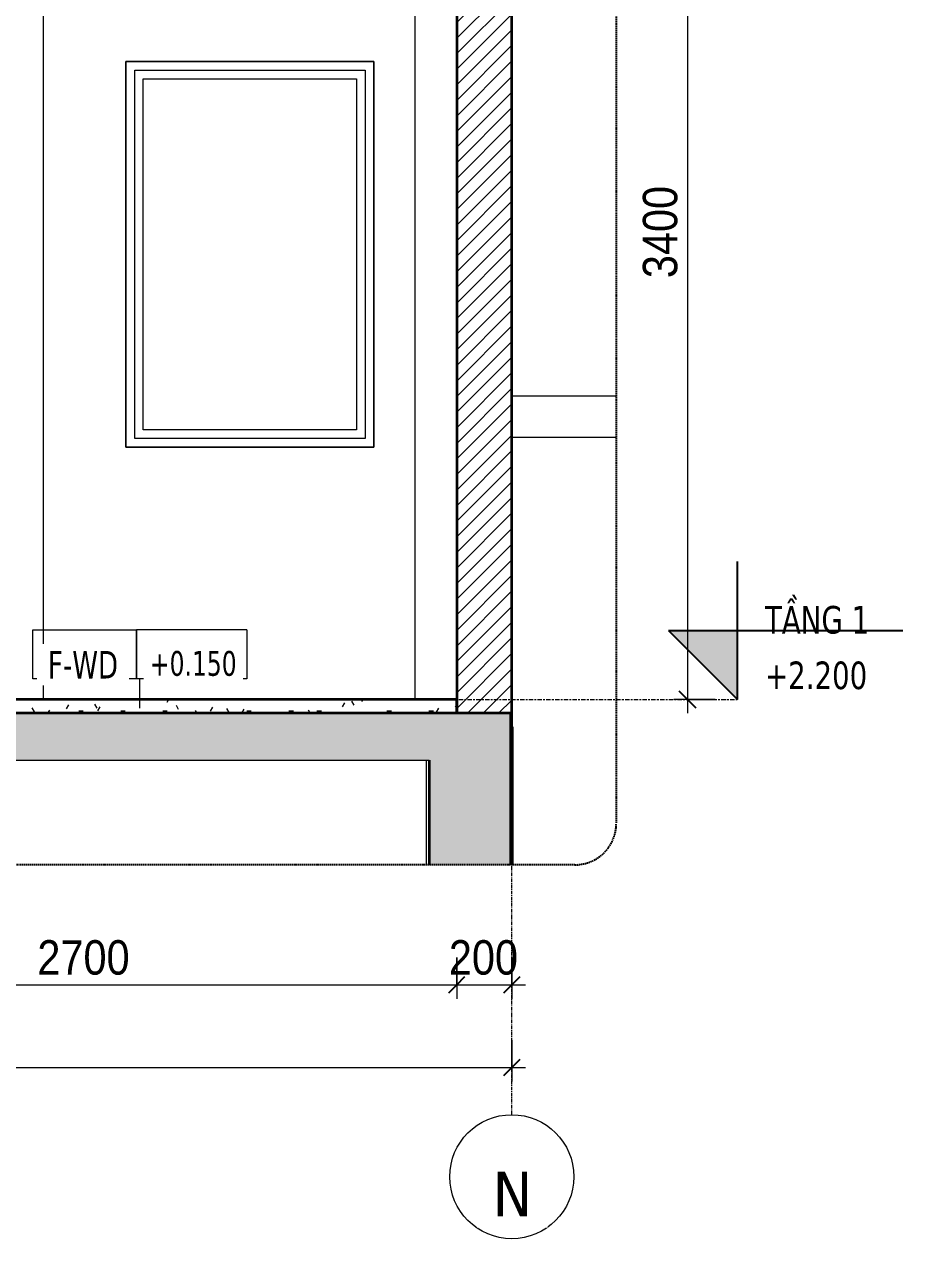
# Model space of a CAD drawing. Header units: millimetres. Extents: x 31157 to 224036, y 218 to 80529.
# Drawn here: x 93376 to 96563, y 243 to 4650 of the extents above; entities that cross this region are included whole.
import ezdxf

# ---------------------------------------------------------------- set-up
doc = ezdxf.new("R2010")
doc.units = ezdxf.units.MM
for name, pattern in [('Centre', [31.75, 6.35, -4.7625, 15.875, -4.7625]), ('Grid Line', [22.225, 12.7, -3.175, 3.175, -3.175]), ('Hidden', [7.14375, 4.7625, -2.38125])]:
    doc.linetypes.add(name, pattern=pattern)
for name, color, linetype, lineweight in [('0-5', 170, 'Continuous', 5), ('A-ANNO-DIMS', 211, 'Continuous', 9), ('A-ANNO-DIMS-50', 211, 'Continuous', 9), ('A-DETL-GENF', 92, 'Continuous', 18), ('A-DETL-GENF-4', 92, 'Hidden', 25), ('A-DETL-GENF-5', 9, 'Continuous', 18), ('A-DETL-MEDM', 33, 'Continuous', 35), ('A-DETL-THIN', 151, 'Continuous', 18), ('A-FLOR', 192, 'Continuous', 18), ('A-FLOR-FNSH-1', 250, 'Continuous', 35), ('A-FLOR-IDEN', 11, 'Continuous', 9), ('A-FLOR-LEVL', 51, 'Continuous', 9), ('A-FLOR-LEVL-1', 51, 'Continuous', 25), ('A-FLOR-LEVL-2', 51, 'Centre', 9), ('A-FLOR-PATT-1', 253, 'Continuous', 18), ('A-FLOR-PATT-4', 67, 'Continuous', 18), ('A-GLAZ', 151, 'Continuous', 18), ('A-GLAZ-4', 7, 'Continuous', 18), ('A-WALL', 113, 'Continuous', 18), ('A-WALL-5', 7, 'Continuous', 18), ('A-WALL-6', 250, 'Continuous', 35), ('A-WALL-PATT-2', 111, 'Continuous', 18), ('S-BEAM-3', 130, 'Continuous', 50), ('S-COLS-8', 7, 'Continuous', 18), ('S-GRID-1', 1, 'Grid Line', 9), ('S-GRID-IDEN', 1, 'Continuous', 9)]:
    doc.layers.add(name, color=color, linetype=linetype, lineweight=lineweight)
doc.styles.add('Tahoma', font='tahoma.ttf', dxfattribs={"width": 0.8, "height": 100})
doc.styles.add('Tahoma_1', font='tahoma.ttf', dxfattribs={"width": 0.8, "height": 90})
doc.styles.add('Tahoma_B', font='tahomabd.ttf', dxfattribs={"height": 162.5})
doc.styles.add('Tahoma_B_1', font='tahomabd.ttf', dxfattribs={"width": 0.85, "height": 100})
doc.styles.add('UTM Avo', font='', dxfattribs={"width": 0.9, "height": 125})
doc.styles.get('UTM Avo').set_extended_font_data('UTM Avo')
doc.dimstyles.new('1_Dim_chi_tiet_2_5', dxfattribs={"dimscale": 304.8, "dimtxt": 124.912619, "dimasz": 0.19685, "dimexe": 0.164042, "dimexo": 0.0625, "dimgap": 0.016404, "dimtad": 1, "dimdec": 0, "dimrnd": 5, "dimzin": 0, "dimdsep": 46, "dimtxsty": 'UTM Avo', "dimblk1": 'OBLIQUE', "dimblk2": 'OBLIQUE', "dimsah": 1, "dimcen": 0.09, "dimdle": 0.164042, "dimazin": 0, "dimtfac": 1, "dimtdec": 4, "dimtix": 1, "dimtmove": 0, "dimatfit": 3, "dimfxl": 0.328084, "dimfxlon": 1, "dimtvp": 1, "dimtolj": 1, "dimtzin": 0, "dimarcsym": 2})
pattern_1 = [(50, (71323.1, 15875), (364.368, -31.8783), [38.1, -419.1]), (355, (71323.1, 15875), (-70.486, 382.113), [30.48, -335.28]), (100.451, (71353.47, 15872.34), (293.885, 350.233), [32.38, -356.18]), (46.184, (71323.1, 15976.6), (542.158, -84.086), [57.15, -628.65]), (96.636, (71368.3, 15969.6), (474.805, 494.855), [48.57, -534.27]), (351.184, (71323.1, 15976.6), (474.81, 494.85), [45.72, -502.92]), (21, (71373.9, 15951.2), (303.2285, -204.5305), [38.1, -419.1]), (326, (71373.9, 15951.2), (123.604, 368.376), [30.48, -335.28]), (71.451, (71399.18, 15934.16), (426.834, 163.843), [32.38, -356.18]), (37.5, (71323.11, 15875), (6.1766, 169.1102), [3.353, -327.863, 3.353, -337.007, -336.55]), (37.5, (71323.11, 15875), (6.1766, 169.1102), [-671.576, 3.353, -333.197]), (7.5, (71323.1, 15875), (133.6389, 200.3615), [3.353, -190.703, 3.353, -320.243, -128.27]), (7.5, (71323.1, 15875), (133.6389, 200.3615), [-517.652, 3.353, -124.917]), (327.5, (71209.82, 15875), (271.1818, -11.4584), [3.353, -123.647, 3.353, -392.887, -525.78]), (327.5, (71209.82, 15875), (271.1818, -11.4584), [-523.24, 3.353, -522.427]), (317.5, (71159.02, 15875), (296.2585, 50.853), [3.353, -161.747, 3.353, -259.791, -373.38]), (317.5, (71159.02, 15875), (296.2585, 50.853), [-428.244, 3.353, -370.027]), (45, (71323.1, 15875), (-125.7236, 125.7236), []), (45, (71323.1, 16065.5), (-125.7236, 125.7236), [])]
pattern_2 = [(45, (88231.17, 15875), (-28.28427, 28.28427), [])]

# ---------------------------------------------------------------- blocks, each defined once
blk = doc.blocks.new('NCV_TKTC_KET CAU_rvt-5-TKCS_CĂN HỘ LOẠI 2 - MẶT CẮT 4')
at = {"layer": 'A-FLOR-PATT-1'}
h = blk.add_hatch(dxfattribs=at)
h.set_pattern_fill('FP_17', color=256, style=0, pattern_type=2)
h.set_pattern_definition(pattern_1)
h.paths.add_polyline_path([(78233.2, 1980), (78236.9, 1980), (78236.9, 2150), (78233.2, 2149.8), (78233.2, 2055.8)])
h = blk.add_hatch(dxfattribs=at)
h.set_pattern_fill('FP_17', color=256, style=0, pattern_type=2)
h.set_pattern_definition(pattern_1)
h.paths.add_polyline_path([(78233.2, 1980), (78236.9, 1980), (78236.9, 2150), (78233.2, 2149.8), (78233.2, 2055.8)])
at = {"layer": 'A-FLOR-FNSH-1'}
for p, q in [((78236.9, 2150), (78233.2, 2150)), ((78236.9, 1980), (78236.9, 2150)), ((78233.2, 1980), (78236.9, 1980))]:
    blk.add_line(p, q, dxfattribs=at)
at = {"layer": 'S-BEAM-3'}
for p, q in [((78236.9, 2100), (78233.2, 2100)), ((78236.9, 1600), (78236.9, 2100))]:
    blk.add_line(p, q, dxfattribs=at)
at = {"layer": 'S-COLS-8'}
blk.add_line((77886.9, 2200), (77886.9, 5380), dxfattribs=at)
blk = doc.blocks.new('M_Fixed - 900 x 1400-V51-TKCS_CĂN HỘ LOẠI 2 - MẶT CẮT 4')
at = {"layer": 'A-GLAZ-4'}
for p, q in [((76836.9, 4515), (76836.9, 3115)), ((77736.9, 4515), (76836.9, 4515)), ((77736.9, 3115), (77736.9, 4515)), ((76868.9, 4483), (77704.9, 4483)), ((76868.9, 3147), (76868.9, 4483)), ((76899.9, 4452), (77673.9, 4452)), ((76899.9, 3178), (76899.9, 4452)), ((77673.9, 4452), (77673.9, 3178)), ((77704.9, 4483), (77704.9, 3147)), ((77673.9, 3178), (76899.9, 3178)), ((77704.9, 3147), (76868.9, 3147)), ((76836.9, 3115), (77736.9, 3115))]:
    blk.add_line(p, q, dxfattribs=at)
blk = doc.blocks.new('NCV_TKTC_TANG 1_rvt-5-TKCS_CĂN HỘ LOẠI 2 - MẶT CẮT 4')
at = {"layer": 'A-FLOR-PATT-4'}
h = blk.add_hatch(dxfattribs=at)
h.set_pattern_fill('FP_18', color=256, style=0, pattern_type=2)
h.set_pattern_definition([(0, (71323.11, 15875), (203.2, 50.8), [16.764, -135.636, 16.764, -135.636, -812.8]), (0, (71323.11, 15875), (203.2, 50.8), [-304.8, 16.764, -288.036, 16.764, -135.636, -355.6]), (0, (71323.11, 15875), (203.2, 50.8), [-762, 16.764, -84.836, 16.764, -237.236]), (120, (71399.31, 15900.4), (-145.59409, 150.57636), [16.764, -135.636, 16.764, -135.636, -812.8]), (120, (71399.31, 15900.4), (-145.59409, 150.57636), [-304.8, 16.764, -288.036, 16.764, -135.636, -355.6]), (120, (71399.31, 15900.4), (-145.59409, 150.57636), [-762, 16.764, -84.836, 16.764, -237.236]), (240, (71424.71, 16002), (-57.60591, -201.37636), [16.764, -135.636, 16.764, -135.636, -812.8]), (240, (71424.71, 16002), (-57.60591, -201.37636), [-304.8, 16.764, -288.036, 16.764, -135.636, -355.6]), (240, (71424.71, 16002), (-57.60591, -201.37636), [-762, 16.764, -84.836, 16.764, -237.236])])
h.paths.add_polyline_path([(76336.9, 2150), (78036.9, 2150), (78036.9, 2200), (75336.9, 2200), (75336.9, 2150), (76076.9, 2150)])
at = {"layer": 'A-FLOR-FNSH-1'}
for p, q in [((78036.9, 2200), (75336.9, 2200)), ((78036.9, 2150), (78036.9, 2200))]:
    blk.add_line(p, q, dxfattribs=at)
at = {"layer": 'A-WALL-5'}
for p, q in [((76836.9, 3115), (76836.9, 4515)), ((76836.9, 4515), (77736.9, 4515)), ((77736.9, 4515), (77736.9, 3115)), ((77736.9, 3115), (76836.9, 3115))]:
    blk.add_line(p, q, dxfattribs=at)
at = {"layer": 'S-COLS-8'}
blk.add_line((76536.9, 4950), (76536.9, 2200), dxfattribs=at)
at = {"layer": 'A-GLAZ'}
blk.add_blockref('M_Fixed - 900 x 1400-V51-TKCS_CĂN HỘ LOẠI 2 - MẶT CẮT 4', (0, 0), dxfattribs=at)
blk = doc.blocks.new('BORDER VIEW - BORDER VIEW-2582139-TKCS_CĂN HỘ LOẠI 2 - MẶT CẮT 4')
at = {"layer": 'A-DETL-GENF-4'}
for p, q in [((78616, 5964.3), (78616, 1750)), ((78466, 1600), (69301.9, 1600))]:
    blk.add_line(p, q, dxfattribs=at)
blk.add_arc((78466, 1750), 150, 270, 360, dxfattribs=at)
blk = doc.blocks.new('Level - CAO ĐỘ LEVEL-350587-TKCS_CĂN HỘ LOẠI 2 - MẶT CẮT 4')
at = {"layer": 'A-FLOR-LEVL'}
blk.add_hatch(color=256, dxfattribs=at).paths.add_polyline_path([(79055.1, 2450), (79055.1, 2200), (78805.1, 2450)])
at = {"layer": 'A-FLOR-LEVL-1'}
for p, q in [((79055.1, 2200), (79055.1, 2700)), ((78805.1, 2450), (79055.1, 2200)), ((78805.1, 2450), (79655.1, 2450))]:
    blk.add_line(p, q, dxfattribs=at)
blk = doc.blocks.new('Grid - M_Grid Head - Circle-353313-TKCS_CĂN HỘ LOẠI 2 - MẶT CẮT 4')
at = {"layer": 'S-GRID-IDEN'}
blk.add_circle((69936.9, 468), 225, dxfattribs=at)
blk = doc.blocks.new('DIMBLOCK91-TKCS_CĂN HỘ LOẠI 2 - MẶT CẮT 4')
at = {"layer": 'A-ANNO-DIMS-50'}
for p, q in [((92245, 1264), (92245, 1114)), ((92245, 1164), (92245, 1264)), ((94945, 1264), (94945, 1114)), ((94945, 1164), (94945, 1264)), ((92245, 1164), (94945, 1164))]:
    blk.add_line(p, q, dxfattribs=at)
at = {"layer": 'A-ANNO-DIMS-50', "lineweight": 25}
for p, q in [((92245, 1164), (92275, 1194)), ((94945, 1164), (94975, 1194)), ((92245, 1164), (92215, 1134)), ((94945, 1164), (94915, 1134))]:
    blk.add_line(p, q, dxfattribs=at)
at = {"layer": 'A-ANNO-DIMS-50', "color": 0, "insert": (93423.8, 1326.4), "char_height": 125, "width": 410.824, "attachment_point": 1, "line_spacing_factor": 1.110334, "style": 'UTM Avo'}
blk.add_mtext('2700', dxfattribs=at)
blk = doc.blocks.new('_Oblique')
at = {"color": 0, "linetype": 'ByBlock', "lineweight": -2}
blk.add_line((-0.5, -0.5), (0.5, 0.5), dxfattribs=at)
blk = doc.blocks.new('DIMBLOCK92-TKCS_CĂN HỘ LOẠI 2 - MẶT CẮT 4')
at = {"layer": 'A-ANNO-DIMS-50'}
for p, q in [((94945, 1264), (94945, 1114)), ((94945, 1164), (94945, 1264)), ((95145, 1264), (95145, 1114)), ((95145, 1164), (95145, 1264)), ((94945, 1164), (95195, 1164))]:
    blk.add_line(p, q, dxfattribs=at)
at = {"layer": 'A-ANNO-DIMS-50', "lineweight": 25}
for p, q in [((94945, 1164), (94975, 1194)), ((95145, 1164), (95175, 1194)), ((94945, 1164), (94915, 1134)), ((95145, 1164), (95115, 1134))]:
    blk.add_line(p, q, dxfattribs=at)
at = {"layer": 'A-ANNO-DIMS-50', "color": 0, "insert": (94916.6, 1326.4), "char_height": 125, "width": 308.118, "attachment_point": 1, "line_spacing_factor": 1.110334, "style": 'UTM Avo'}
blk.add_mtext('200', dxfattribs=at)
blk = doc.blocks.new('DIMBLOCK93-TKCS_CĂN HỘ LOẠI 2 - MẶT CẮT 4')
at = {"layer": 'A-ANNO-DIMS-50'}
for p, q in [((86745, 964), (86745, 814)), ((86745, 864), (86745, 964)), ((95145, 964), (95145, 814)), ((95145, 864), (95145, 964)), ((86695, 864), (95195, 864))]:
    blk.add_line(p, q, dxfattribs=at)
at = {"layer": 'A-ANNO-DIMS-50', "lineweight": 25}
for p, q in [((86745, 864), (86775, 894)), ((95145, 864), (95175, 894)), ((86745, 864), (86715, 834)), ((95145, 864), (95115, 834))]:
    blk.add_line(p, q, dxfattribs=at)
at = {"layer": 'A-ANNO-DIMS-50', "color": 0, "insert": (90773.8, 1026.4), "char_height": 125, "width": 410.824, "attachment_point": 1, "line_spacing_factor": 1.110334, "style": 'UTM Avo'}
blk.add_mtext('8400', dxfattribs=at)
blk = doc.blocks.new('DIMBLOCK94-TKCS_CĂN HỘ LOẠI 2 - MẶT CẮT 4')
at = {"layer": 'A-ANNO-DIMS-50'}
for p, q in [((95782.7, 5650), (95782.7, 2150)), ((95882.7, 5600), (95732.7, 5600)), ((95782.7, 5600), (95882.7, 5600)), ((95882.7, 2200), (95732.7, 2200)), ((95782.7, 2200), (95882.7, 2200))]:
    blk.add_line(p, q, dxfattribs=at)
at = {"layer": 'A-ANNO-DIMS-50', "lineweight": 25}
for p, q in [((95782.7, 5600), (95752.7, 5630)), ((95782.7, 5600), (95812.7, 5570)), ((95782.7, 2200), (95752.7, 2230)), ((95782.7, 2200), (95812.7, 2170))]:
    blk.add_line(p, q, dxfattribs=at)
at = {"layer": 'A-ANNO-DIMS-50', "color": 0, "insert": (95620.3, 3728.8), "char_height": 125, "width": 410.824, "attachment_point": 1, "rotation": 90, "line_spacing_factor": 1.110334, "style": 'UTM Avo'}
blk.add_mtext('3400', dxfattribs=at)
blk = doc.blocks.new('TAG SAN - TTG - TAG FFL-4075299-TKCS_CĂN HỘ LOẠI 2 - MẶT CẮT 4')
at = {"layer": 'A-FLOR-IDEN'}
for p, q in [((76499.7, 2274.2), (76499.7, 2452.9)), ((76499.7, 2452.9), (76875.7, 2452.9)), ((76875.7, 2452.9), (76875.7, 2274.2)), ((77275.7, 2452.9), (76875.7, 2452.9)), ((76875.7, 2274.2), (76875.7, 2452.9)), ((77275.7, 2452.9), (77275.7, 2274.2)), ((76875.7, 2274.2), (76499.7, 2274.2)), ((77275.7, 2274.2), (76875.7, 2274.2))]:
    blk.add_line(p, q, dxfattribs=at)

msp = doc.modelspace()

# ---------------------------------------------------------------- hatches: boundary and pattern name
at = {"layer": 'A-DETL-GENF-5'}
h = msp.add_hatch(dxfattribs=at)
h.set_pattern_fill('FP_17', color=256, style=0, pattern_type=2)
h.set_pattern_definition([(50, (88231.17, 15875), (364.368, -31.8783), [38.1, -419.1]), (355, (88231.17, 15875), (-70.486, 382.113), [30.48, -335.28]), (100.451, (88261.53, 15872.34), (293.885, 350.233), [32.38, -356.18]), (46.184, (88231.17, 15976.6), (542.158, -84.086), [57.15, -628.65]), (96.636, (88276.35, 15969.6), (474.805, 494.855), [48.57, -534.27]), (351.184, (88231.17, 15976.6), (474.81, 494.85), [45.72, -502.92]), (21, (88281.97, 15951.2), (303.2285, -204.5305), [38.1, -419.1]), (326, (88281.97, 15951.2), (123.604, 368.376), [30.48, -335.28]), (71.451, (88307.24, 15934.16), (426.834, 163.843), [32.38, -356.18]), (37.5, (88231.17, 15875), (6.1766, 169.1102), [3.353, -327.863, 3.353, -337.007, -336.55]), (37.5, (88231.17, 15875), (6.1766, 169.1102), [-671.576, 3.353, -333.197]), (7.5, (88231.17, 15875), (133.6389, 200.3615), [3.353, -190.703, 3.353, -320.243, -128.27]), (7.5, (88231.17, 15875), (133.6389, 200.3615), [-517.652, 3.353, -124.917]), (327.5, (88117.88, 15875), (271.1818, -11.4584), [3.353, -123.647, 3.353, -392.887, -525.78]), (327.5, (88117.88, 15875), (271.1818, -11.4584), [-523.24, 3.353, -522.427]), (317.5, (88067.08, 15875), (296.2585, 50.853), [3.353, -161.747, 3.353, -259.791, -373.38]), (317.5, (88067.08, 15875), (296.2585, 50.853), [-428.244, 3.353, -370.027]), (45, (88231.17, 15875), (-125.7236, 125.7236), []), (45, (88231.17, 16065.5), (-125.7236, 125.7236), [])])
h.paths.add_polyline_path([(94977.5, 1600), (95141.3, 1600), (95141.3, 2150), (92145, 2150), (92145, 2100), (90245, 2100), (90245, 2150), (86060, 2150), (86060, 1980), (86645, 1980), (86645, 1700), (87045, 1700), (87045, 1980), (89941.3, 1980), (89941.3, 1600), (90244.9, 1600), (90245, 1930), (92245, 1930), (92245, 1980), (94845, 1980), (94845, 1600), (94964.2, 1600)])
at = {"layer": 'A-WALL-PATT-2'}
h = msp.add_hatch(dxfattribs=at)
h.set_pattern_fill('FP_16', color=256, style=0, pattern_type=2)
h.set_pattern_definition(pattern_2)
h.paths.add_polyline_path([(95145, 2150), (95145, 5400), (95141.3, 5400), (95141.3, 4950), (94945, 4950), (94945, 2150), (95141.3, 2150)])
h = msp.add_hatch(dxfattribs=at)
h.set_pattern_fill('FP_16', color=256, style=0, pattern_type=2)
h.set_pattern_definition(pattern_2)
h.paths.add_polyline_path([(95145, 1600), (95145, 1980), (95141.3, 1980), (95141.3, 1600)])

# ---------------------------------------------------------------- linework, layer by layer
at = {"layer": 'A-DETL-MEDM'}
for p, q in [((95141.3, 2150), (92145, 2150)), ((95141.3, 1600), (95141.3, 2150)), ((94845, 1980), (94845, 1600))]:
    msp.add_line(p, q, dxfattribs=at)
at = {"layer": 'A-DETL-THIN'}
msp.add_line((92245, 1980), (94845, 1980), dxfattribs=at)
at = {"layer": 'A-FLOR'}
msp.add_line((95524.1, 3150), (95145, 3150), dxfattribs=at)
at = {"layer": 'A-FLOR-IDEN'}
msp.add_line((93795.7, 2168.1), (93795.7, 2274.2), dxfattribs=at)
at = {"layer": 'A-FLOR-LEVL-2'}
msp.add_line((85543.4, 2200), (95963.1, 2200), dxfattribs=at)
at = {"layer": 'A-WALL'}
for p, q in [((95524.1, 3300), (95145, 3300)), ((94835, 1600), (94835, 1980))]:
    msp.add_line(p, q, dxfattribs=at)
at = {"layer": 'A-WALL-6'}
for p, q in [((95145, 2150), (95145, 5400)), ((94945, 4950), (94945, 2150)), ((95141.3, 2150), (95145, 2150)), ((95145, 2000), (95141.3, 2000)), ((95145, 1600), (95145, 2000))]:
    msp.add_line(p, q, dxfattribs=at)
at = {"layer": 'S-GRID-1'}
for p, q in [((95145, 1943), (95145, 5622.6)), ((95145, 693), (95145, 1943))]:
    msp.add_line(p, q, dxfattribs=at)

# ---------------------------------------------------------------- block references
at = {"layer": '0-5'}
for name in ['NCV_TKTC_KET CAU_rvt-5-TKCS_CĂN HỘ LOẠI 2 - MẶT CẮT 4', 'NCV_TKTC_TANG 1_rvt-5-TKCS_CĂN HỘ LOẠI 2 - MẶT CẮT 4']:
    msp.add_blockref(name, (16908.1, 0), dxfattribs=at)
at = {"layer": 'A-DETL-GENF'}
msp.add_blockref('BORDER VIEW - BORDER VIEW-2582139-TKCS_CĂN HỘ LOẠI 2 - MẶT CẮT 4', (16908.1, 0), dxfattribs=at)
at = {"layer": 'A-FLOR-IDEN'}
msp.add_blockref('TAG SAN - TTG - TAG FFL-4075299-TKCS_CĂN HỘ LOẠI 2 - MẶT CẮT 4', (16908.1, 0), dxfattribs=at)
at = {"layer": 'A-FLOR-LEVL-1'}
msp.add_blockref('Level - CAO ĐỘ LEVEL-350587-TKCS_CĂN HỘ LOẠI 2 - MẶT CẮT 4', (16908.1, 0), dxfattribs=at)
at = {"layer": 'S-GRID-IDEN'}
msp.add_blockref('Grid - M_Grid Head - Circle-353313-TKCS_CĂN HỘ LOẠI 2 - MẶT CẮT 4', (25208.1, 0), dxfattribs=at)

# ---------------------------------------------------------------- texts
at = {"layer": 'A-FLOR-LEVL', "char_height": 100, "line_spacing_factor": 0.996129, "style": 'Tahoma_B_1'}
for s, insert, width, attachment_point in [('\\pt510,1020,1530,2040,2550,3060,3570,4080,4590,5100,5610,6120,6630,7140,7650,8160,8670,9180,9690,10200,10710,11220,11730,12240,12750,13260,13770,14280,14790,15300,15810,16320;TẦNG 1', (96063.4, 2437.2), 452.625, 7), ('\\pt212.5,425,637.5,850,1062.5,1275,1487.5,1700,1912.5,2125,2337.5,2550,2762.5,2975,3187.5,3400,3612.5,3825,4037.5,4250,4462.5,4675,4887.5,5100,5312.5,5525,5737.5,5950,6162.5,6375,6587.5,6800;+2.200', (96063.4, 2337.5), 441.575, 1)]:
    msp.add_mtext(s, dxfattribs=dict(at, insert=insert, width=width, attachment_point=attachment_point))

# ---------------------------------------------------------------- dimensions: what is measured, and where the dimension line sits
at = {"layer": 'A-ANNO-DIMS'}
dim = msp.add_linear_dim(base=(95782.7, 2200), p1=(95882.7, 5600), p2=(95882.7, 2200), angle=90, dimstyle='1_Dim_chi_tiet_2_5', override={"dimpost": '<>', "dimfxl": 3400}, dxfattribs=at)
dim.commit()
dim.dimension.update_dxf_attribs({"geometry": 'DIMBLOCK94-TKCS_CĂN HỘ LOẠI 2 - MẶT CẮT 4', "text_midpoint": (95713, 3900)})
for base, p1, p2, override, picture, middle in [((94945, 1164), (92245, 1264), (94945, 1264), {"dimpost": '<>', "dimfxl": 2700}, 'DIMBLOCK91-TKCS_CĂN HỘ LOẠI 2 - MẶT CẮT 4', (93595, 1233.7)), ((95145, 1164), (94945, 1264), (95145, 1264), {"dimpost": '<>', "dimfxl": 200}, 'DIMBLOCK92-TKCS_CĂN HỘ LOẠI 2 - MẶT CẮT 4', (95045, 1233.7)), ((95145, 864), (86745, 964), (95145, 964), {"dimpost": '<>', "dimfxl": 8400}, 'DIMBLOCK93-TKCS_CĂN HỘ LOẠI 2 - MẶT CẮT 4', (90945, 933.7))]:
    dim = msp.add_linear_dim(base=base, p1=p1, p2=p2, dimstyle='1_Dim_chi_tiet_2_5', override=override, dxfattribs=at)
    dim.commit()
    dim.dimension.update_dxf_attribs({"geometry": picture, "text_midpoint": middle})

# ---------------------------------------------------------------- next in the draw order: texts
at = {"layer": 'A-FLOR-IDEN', "attachment_point": 5, "line_spacing_factor": 0.996129, "bg_fill": 3, "box_fill_scale": 1.25, "bg_fill_color": 256, "bg_fill_true_color": 13158600, "bg_fill_transparency": 0}
for s, insert, char_height, width, style in [('\\pt4,8,12,16,20,24,28,32,36,40,44,48,52,56,60,64,68,72,76,80,84,88,92,96,100,104,108,112,116,120,124,128;F-WD', (93589.3, 2325.9), 100, 283.2, 'Tahoma'), ('\\pt3.9996,8.0001,11.9997,16.0002,19.9998,24.0003,27.9999,32.0004,36,39.9996,44.0001,47.9997,52.0002,55.9998,60.0003,63.9999,68.0004,72,75.9996,80.0001,83.9997,88.0002,91.9998,96.0003,99.9999,104.0004,108,111.9996,116.0001,119.9997,124.0002,127.9998;+0.150', (93989.5, 2330), 90, 314.8, 'Tahoma_1')]:
    msp.add_mtext(s, dxfattribs=dict(at, insert=insert, char_height=char_height, width=width, style=style))
at = {"layer": 'S-GRID-IDEN', "insert": (95147.1, 405.6), "char_height": 162.5, "width": 175.5, "attachment_point": 5, "line_spacing_factor": 0.996129, "style": 'Tahoma_B', "bg_fill": 3, "box_fill_scale": 1.25, "bg_fill_color": 256, "bg_fill_true_color": 13158600, "bg_fill_transparency": 0}
msp.add_mtext('\\pt634.99962,1269.99925,1905.0005,2540.00013,3174.99975,3809.99937,4445.00062,5080.00025,5714.99987,6349.9995,6985.00075,7620.00037,8255,8889.99962,9524.99925,10160.0005,10795.00013,11429.99975,12064.99938,12700.00063,13335.00025,13969.99988,14604.9995,15240.00075,15875.00038,16510,17144.99963,17779.99925,18415.0005,19050.00013,19684.99975,20319.99938;N', dxfattribs=at)

doc.saveas('drawing.dxf')
